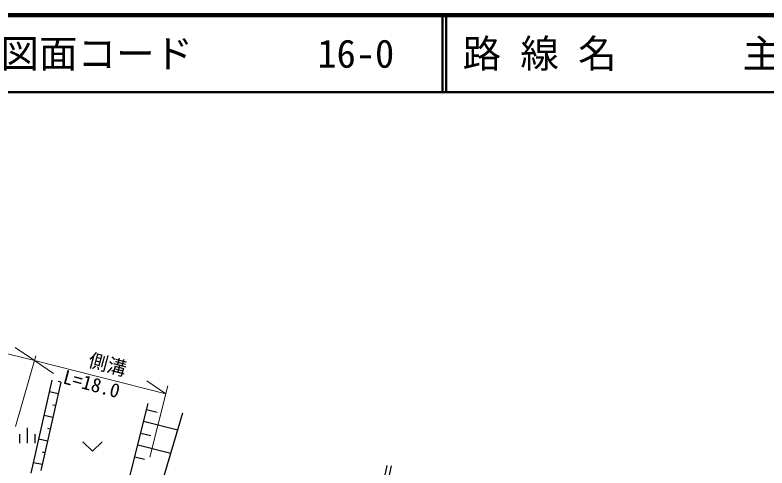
# Model space of a CAD drawing. Units: millimetres, scale not verified. Extents: x 40000 to 680000, y 20000 to 380000.
# Drawn here: x 122266 to 219892, y 321253 to 380000 of the extents above; entities that cross this region are included whole.
import ezdxf
from ezdxf.enums import TextEntityAlignment as Align

# ---------------------------------------------------------------- set-up
doc = ezdxf.new("R2010")
doc.units = ezdxf.units.MM
doc.header["$LTSCALE"] = 1000
for name, color, linetype, lineweight in [('M-BGD', 7, 'Continuous', 25), ('M-STR-HTXT', 7, 'Continuous', 13), ('M-TTL', 2, 'Continuous', 140), ('M-TTL-LINE', 7, 'Continuous', 50)]:
    doc.layers.add(name, color=color, linetype=linetype, lineweight=lineweight)
doc.layers.add('M-TTL-TXT', color=7, linetype='Continuous')
doc.styles.add('ＭＳ ゴシック', font='')
doc.styles.get('ＭＳ ゴシック').set_extended_font_data('MS Gothic')

msp = doc.modelspace()

# ---------------------------------------------------------------- linework, layer by layer
at = {"layer": 'M-BGD'}
for p, q in [((124365, 320582), (127089, 332654)), ((128225, 332398), (125634, 320915)), ((128225, 332398), (127884, 332475)), ((127879, 330867), (126743, 331123)), ((127534, 329336), (127193, 329413)), ((136844, 318871), (139545, 329615)), ((127188, 327805), (126052, 328061)), ((139265, 312400), (144050, 328408)), ((139352, 328847), (140700, 328508)), ((138966, 327312), (143396, 326199)), ((123856, 326446), (123856, 324446)), ((126843, 326274), (126502, 326351)), ((122856, 325646), (122856, 324446)), ((124856, 325646), (124856, 324446)), ((138580, 325778), (139890, 325448)), ((126497, 324743), (125361, 324999)), ((131068, 324636), (132318, 323436)), ((132318, 323436), (133568, 324636)), ((138195, 324243), (142495, 323162)), ((126152, 323212), (125811, 323289)), ((137809, 322708), (139080, 322388)), ((125806, 321681), (124670, 321937)), ((169941, 318465), (170569, 321570)), ((171115, 321529), (170371, 318193))]:
    msp.add_line(p, q, dxfattribs=at)
at = {"layer": 'M-STR-HTXT'}
for p, q in [((124797, 335206), (112603, 338166)), ((122299, 336868), (124797, 335206)), ((122342, 326612), (124965, 335792)), ((124797, 335206), (127275, 333513)), ((124797, 335206), (141851, 330846)), ((139374, 332538), (141851, 330846)), ((139775, 322664), (142115, 331886))]:
    msp.add_line(p, q, dxfattribs=at)
at = {"layer": 'M-TTL'}
msp.add_line((680000, 380000), (40000, 380000), dxfattribs=at)
at = {"layer": 'M-TTL-LINE'}
for p, q in [((177750, 380000), (177750, 370000)), ((178250, 380000), (178250, 370000)), ((40000, 370000), (680000, 370000))]:
    msp.add_line(p, q, dxfattribs=at)

# ---------------------------------------------------------------- texts
at = {"layer": 'M-STR-HTXT', "style": 'ＭＳ ゴシック'}
for s, p in [('側溝', (131496, 333922)), ('L=18.0', (128222, 331712))]:
    msp.add_text(s, height=1833, rotation=344.9, dxfattribs=at).set_placement(p, align=Align.BOTTOM_LEFT)
at = {"layer": 'M-TTL-TXT', "style": 'ＭＳ ゴシック'}
for s, p in [('図面コード', (120380, 375000)), ('路 線 名', (180380, 375000)), ('主要地方道 光柳井線', (216734, 375000)), ('16-0', (161521, 375000))]:
    msp.add_text(s, height=3666, dxfattribs=at).set_placement(p, align=Align.MIDDLE_LEFT)

doc.saveas('drawing.dxf')
